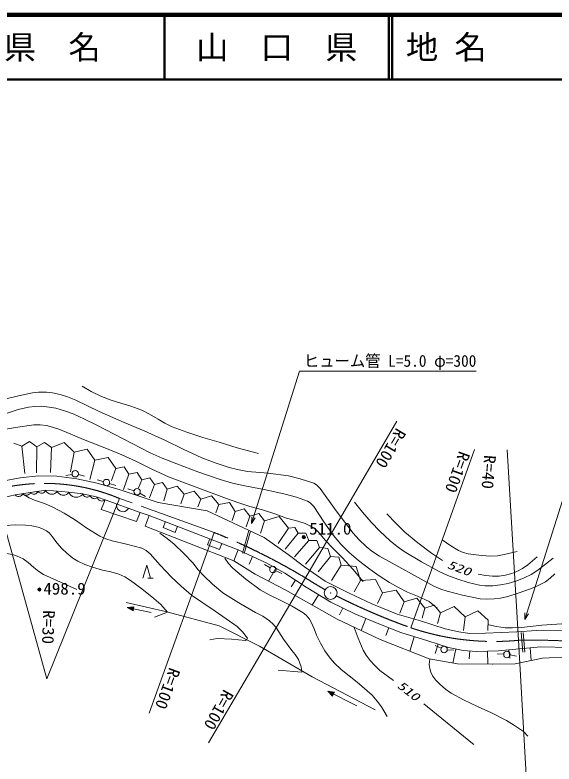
# Model space of a CAD drawing. Units: millimetres, scale not verified. Extents: x 40000 to 680000, y 20000 to 380000.
# Drawn here: x 309846 to 393312, y 264004 to 380000 of the extents above; entities that cross this region are included whole.
import ezdxf
from ezdxf.enums import TextEntityAlignment as Align

# ---------------------------------------------------------------- set-up
doc = ezdxf.new("R2010")
doc.units = ezdxf.units.MM
doc.header["$LTSCALE"] = 1000
doc.linetypes.add('CHAIN', pattern=[18.5, 12, -1.5, 3.5, -1.5])
for name, color, linetype, lineweight in [('M-BGD', 7, 'Continuous', 13), ('M-BMK', 2, 'CHAIN', 13), ('M-BMK-SRVR', 3, 'Continuous', 13), ('M-STR-HTXT', 7, 'Continuous', 13), ('M-TTL', 2, 'Continuous', 140), ('M-TTL-LINE', 7, 'Continuous', 50)]:
    doc.layers.add(name, color=color, linetype=linetype, lineweight=lineweight)
doc.layers.add('M-TTL-TXT', color=7, linetype='Continuous')
doc.styles.add('ＭＳ ゴシック', font='')
doc.styles.get('ＭＳ ゴシック').set_extended_font_data('MS Gothic')

msp = doc.modelspace()

# ---------------------------------------------------------------- linework, layer by layer
at = {"layer": 'M-BGD'}
for p, q in [((309686, 313707), (310909, 313224)), ((310909, 313224), (312097, 313933)), ((310909, 313224), (311354, 309008)), ((312097, 313933), (313208, 313110)), ((313208, 313110), (314396, 313818)), ((314396, 313818), (315507, 312995)), ((315507, 312995), (317484, 313815)), ((317484, 313815), (319002, 312305)), ((313208, 313110), (313193, 309100)), ((315507, 312995), (315355, 309146)), ((319002, 312305), (318435, 309238)), ((319002, 312305), (321040, 312750)), ((321040, 312750), (322235, 311040)), ((322235, 311040), (321424, 308088)), ((322235, 311040), (324273, 311486)), ((324273, 311486), (325468, 309776)), ((325468, 309776), (324781, 307905)), ((325468, 309776), (326759, 310006)), ((326759, 310006), (327468, 308902)), ((310661, 308326), (313501, 308633)), ((313501, 308633), (316340, 308595)), ((316340, 308595), (319448, 308173)), ((318684, 308864), (317699, 308688)), ((319659, 308825), (320627, 308571)), ((327468, 308902), (326666, 306525)), ((327468, 308902), (328759, 309132)), ((328759, 309132), (329468, 308028)), ((307630, 307751), (310661, 308326)), ((319448, 308173), (322594, 307482)), ((323526, 307729), (322569, 308019)), ((322594, 307482), (326124, 306446)), ((324483, 307440), (325440, 307151)), ((329468, 308028), (328965, 306755)), ((329468, 308028), (330702, 308320)), ((330702, 308320), (331446, 307293)), ((331446, 307293), (332679, 307584)), ((332679, 307584), (333423, 306557)), ((312217, 306076), (314606, 306400)), ((313351, 306109), (313406, 306238)), ((313406, 306238), (313493, 306128)), ((314478, 306189), (314540, 306270)), ((314540, 306270), (314595, 306399)), ((314606, 306400), (318170, 306117)), ((314606, 306400), (314699, 306212)), ((316278, 306087), (316400, 306258)), ((316400, 306258), (316494, 306070)), ((326124, 306446), (331995, 304489)), ((328276, 306328), (327323, 306632)), ((331446, 307293), (330667, 305238)), ((333423, 306557), (332874, 304778)), ((333423, 306557), (334982, 307032)), ((334982, 307032), (336021, 305775)), ((336021, 305775), (337580, 306250)), ((337580, 306250), (338619, 304994)), ((306912, 304983), (309868, 305712)), ((309868, 305712), (312217, 306076)), ((309868, 305712), (309957, 305604)), ((309957, 305604), (310040, 305544)), ((310040, 305544), (310145, 305488)), ((310145, 305488), (310299, 305439)), ((310299, 305439), (310445, 305437)), ((310445, 305437), (310587, 305459)), ((310587, 305459), (310726, 305505)), ((310726, 305505), (310857, 305598)), ((310857, 305598), (310941, 305684)), ((310941, 305684), (311001, 305766)), ((311001, 305766), (311054, 305896)), ((311054, 305896), (311143, 305788)), ((311143, 305788), (311225, 305728)), ((311225, 305728), (311331, 305672)), ((311331, 305672), (311485, 305623)), ((311485, 305623), (311631, 305621)), ((311631, 305621), (311773, 305643)), ((311773, 305643), (311912, 305689)), ((311912, 305689), (312043, 305782)), ((312043, 305782), (312127, 305868)), ((312127, 305868), (312187, 305950)), ((312187, 305950), (312239, 306080)), ((312217, 306076), (312304, 305967)), ((312304, 305967), (312385, 305905)), ((312385, 305905), (312490, 305847)), ((312490, 305847), (312642, 305795)), ((312642, 305795), (312788, 305791)), ((312788, 305791), (312931, 305810)), ((312931, 305810), (313070, 305853)), ((313070, 305853), (313203, 305944)), ((313203, 305944), (313289, 306028)), ((313289, 306028), (313351, 306109)), ((313493, 306128), (313574, 306067)), ((313574, 306067), (313679, 306008)), ((313679, 306008), (313831, 305956)), ((313831, 305956), (313977, 305952)), ((313977, 305952), (314120, 305971)), ((314120, 305971), (314260, 306014)), ((314260, 306014), (314393, 306105)), ((314393, 306105), (314478, 306189)), ((314699, 306212), (314798, 306096)), ((314798, 306096), (314933, 305977)), ((314933, 305977), (315140, 305852)), ((315140, 305852), (315353, 305799)), ((315353, 305799), (315568, 305782)), ((315568, 305782), (315786, 305801)), ((315786, 305801), (316010, 305891)), ((316010, 305891), (316162, 305988)), ((316162, 305988), (316278, 306087)), ((316494, 306070), (316593, 305953)), ((316593, 305953), (316728, 305834)), ((316728, 305834), (316935, 305710)), ((316935, 305710), (317147, 305657)), ((317147, 305657), (317362, 305639)), ((317362, 305639), (317581, 305658)), ((317581, 305658), (317804, 305749)), ((317804, 305749), (317957, 305845)), ((317957, 305845), (318073, 305944)), ((318073, 305944), (318195, 306115)), ((318170, 306117), (320348, 305833)), ((318170, 306117), (318272, 305882)), ((318272, 305882), (318386, 305734)), ((318386, 305734), (318544, 305580)), ((318544, 305580), (318788, 305415)), ((318788, 305415), (319045, 305337)), ((319045, 305337), (319306, 305303)), ((319306, 305303), (319574, 305313)), ((319574, 305313), (319853, 305410)), ((319853, 305410), (320044, 305518)), ((320044, 305518), (320192, 305632)), ((320192, 305632), (320351, 305833)), ((320348, 305833), (322616, 305307)), ((320348, 305833), (320391, 305700)), ((320391, 305700), (320445, 305614)), ((320445, 305614), (320522, 305522)), ((320522, 305522), (320646, 305419)), ((320646, 305419), (320781, 305363)), ((320781, 305363), (320921, 305331)), ((320921, 305331), (321067, 305322)), ((321067, 305322), (321224, 305359)), ((321224, 305359), (321333, 305408)), ((321333, 305408), (321420, 305461)), ((321420, 305461), (321517, 305562)), ((321517, 305562), (321557, 305440)), ((321557, 305440), (321606, 305361)), ((321606, 305361), (321677, 305277)), ((321677, 305277), (321790, 305182)), ((321790, 305182), (321914, 305131)), ((321914, 305131), (322043, 305101)), ((322043, 305101), (322176, 305093)), ((322176, 305093), (322320, 305127)), ((322320, 305127), (322420, 305172)), ((322420, 305172), (322499, 305221)), ((322499, 305221), (322589, 305313)), ((322616, 305307), (323790, 304902)), ((322616, 305307), (322645, 305170)), ((322645, 305170), (322690, 305078)), ((322690, 305078), (322757, 304979)), ((329187, 305928), (330055, 305432)), ((336021, 305775), (335541, 304272)), ((338619, 304994), (340282, 305538)), ((340282, 305538), (341424, 304212)), ((322757, 304979), (322870, 304864)), ((322870, 304864), (322998, 304794)), ((322998, 304794), (323134, 304748)), ((323134, 304748), (323278, 304723)), ((323183, 303444), (323790, 304902)), ((323278, 304723), (323438, 304744)), ((323438, 304744), (323552, 304781)), ((323552, 304781), (323643, 304826)), ((323643, 304826), (323750, 304916)), ((323790, 304902), (329217, 302958)), ((325562, 304267), (325557, 304014)), ((325557, 304014), (325602, 303786)), ((331995, 304489), (339630, 303223)), ((338619, 304994), (338162, 303812)), ((341424, 304212), (340967, 302892)), ((341424, 304212), (343056, 304503)), ((343056, 304503), (343953, 303108)), ((328650, 301581), (323183, 303444)), ((325602, 303786), (325723, 303530)), ((325723, 303530), (325871, 303349)), ((325871, 303349), (326070, 303193)), ((326070, 303193), (326371, 303085)), ((326371, 303085), (326624, 303080)), ((326624, 303080), (326853, 303125)), ((326853, 303125), (327109, 303246)), ((327109, 303246), (327289, 303394)), ((327289, 303394), (327445, 303593)), ((329217, 302958), (328650, 301581)), ((329217, 302958), (330634, 302513)), ((339630, 303223), (348426, 299079)), ((343953, 303108), (343496, 301697)), ((343953, 303108), (345328, 303511)), ((345328, 303511), (346229, 302396)), ((346229, 302396), (347605, 302798)), ((347605, 302798), (348505, 301683)), ((329987, 300812), (330634, 302513)), ((330634, 302513), (344404, 297167)), ((346229, 302396), (345653, 300731)), ((348505, 301683), (347860, 299766)), ((348505, 301683), (350728, 302334)), ((350728, 302334), (352184, 300533)), ((343756, 295466), (329987, 300812)), ((333145, 301538), (332783, 300606)), ((332783, 300606), (334647, 299882)), ((334647, 299882), (335009, 300814)), ((352184, 300533), (350573, 298156)), ((352184, 300533), (353198, 300655)), ((353198, 300655), (353701, 299766)), ((345052, 296680), (346043, 300163)), ((345340, 296598), (346331, 300081)), ((353701, 299766), (351677, 297283)), ((353701, 299766), (354904, 299754)), ((354904, 299754), (355356, 298639)), ((340029, 298865), (339667, 297933)), ((341532, 297209), (341893, 298141)), ((348426, 299079), (352148, 296470)), ((355356, 298639), (353148, 296087)), ((355356, 298639), (356560, 298628)), ((356560, 298628), (357012, 297512)), ((339667, 297933), (341532, 297209)), ((344404, 297167), (343756, 295466)), ((344404, 297167), (348859, 295102)), ((357012, 297512), (354850, 294937)), ((357012, 297512), (358303, 297394)), ((358303, 297394), (358690, 296156)), ((346631, 296134), (346095, 294978)), ((352148, 296470), (354681, 294552)), ((358690, 296156), (356781, 293742)), ((358690, 296156), (359982, 296037)), ((359982, 296037), (360369, 294800)), ((329637, 292793), (330237, 294793)), ((330237, 294793), (330837, 292793)), ((347040, 293379), (343756, 295466)), ((349355, 294393), (348487, 294890)), ((348859, 295102), (351613, 293563)), ((360369, 294800), (358850, 292408)), ((360369, 294800), (362660, 294600)), ((350236, 294332), (349110, 292317)), ((350241, 293933), (351147, 293508)), ((351613, 293563), (354934, 291376)), ((354681, 294552), (357865, 292326)), ((362660, 294600), (363357, 292408)), ((330437, 292793), (331237, 292793)), ((351778, 290949), (347040, 293379)), ((353273, 292469), (352592, 291435)), ((357865, 292326), (361587, 290485)), ((363357, 292408), (362345, 290661)), ((363357, 292408), (365687, 292600)), ((365687, 292600), (366760, 290523)), ((354934, 291376), (358740, 289068)), ((359756, 286414), (351778, 290949)), ((356837, 290222), (355868, 288624)), ((361587, 290485), (365117, 288796)), ((366760, 290523), (365977, 288868)), ((366760, 290523), (368890, 290947)), ((368890, 290947), (370100, 289144)), ((327082, 289009), (333341, 287591)), ((358740, 289068), (362466, 287245)), ((370100, 289144), (369426, 287350)), ((370100, 289144), (372046, 289711)), ((372046, 289711), (373318, 288132)), ((328273, 288334), (327228, 288227)), ((330945, 287444), (327228, 288227)), ((327228, 288227), (328141, 287708)), ((328221, 288283), (327346, 288202)), ((327346, 288202), (328114, 287775)), ((328170, 288233), (327463, 288177)), ((327463, 288177), (328088, 287842)), ((328118, 288182), (327581, 288153)), ((327581, 288153), (328061, 287908)), ((328067, 288132), (327698, 288128)), ((327698, 288128), (328034, 287975)), ((327855, 288095), (328007, 288042)), ((328015, 288082), (327855, 288095)), ((328007, 288042), (328015, 288082)), ((328034, 287975), (328067, 288132)), ((328061, 287908), (328118, 288182)), ((328088, 287842), (328170, 288233)), ((328114, 287775), (328221, 288283)), ((328141, 287708), (328273, 288334)), ((360603, 288156), (360092, 287112)), ((365117, 288796), (369031, 287223)), ((373318, 288132), (372875, 286615)), ((373318, 288132), (374744, 288584)), ((374744, 288584), (375709, 287442)), ((375709, 287442), (377855, 288408)), ((377855, 288408), (379572, 286799)), ((379572, 286799), (381511, 287726)), ((381511, 287726), (383113, 286293)), ((333341, 287591), (341459, 285390)), ((362466, 287245), (365908, 285828)), ((364187, 286536), (363427, 284690)), ((369031, 287223), (372662, 286183)), ((375709, 287442), (375266, 285741)), ((379572, 286799), (379277, 284683)), ((341459, 285390), (347718, 282261)), ((366368, 283310), (359756, 286414)), ((365908, 285828), (369594, 284370)), ((372662, 286183), (376460, 284955)), ((383113, 286293), (383048, 284683)), ((367751, 285099), (367271, 283886)), ((369594, 284370), (373765, 283074)), ((376460, 284955), (378570, 284495)), ((378570, 284495), (380220, 284226)), ((380220, 284226), (382714, 284265)), ((382714, 284265), (387549, 284495)), ((387549, 284495), (390580, 284687)), ((388242, 284358), (388500, 281323)), ((388541, 284384), (388799, 281348)), ((390580, 284687), (395606, 284648)), ((373981, 280273), (366368, 283310)), ((371679, 283722), (370980, 281470)), ((373765, 283074), (376962, 282027)), ((347718, 282261), (355885, 277517)), ((375363, 282550), (374895, 281120)), ((375829, 281947), (374921, 282365)), ((376962, 282027), (379230, 281582)), ((387937, 281865), (391258, 282149)), ((389597, 282007), (389765, 280041)), ((391258, 282149), (395672, 282068)), ((376782, 281699), (377779, 281621)), ((378096, 281804), (377668, 279624)), ((379230, 281582), (381295, 281420)), ((380263, 281501), (380168, 280294)), ((381295, 281420), (384697, 281541)), ((382996, 281480), (383068, 279468)), ((385522, 281006), (384524, 281073)), ((384697, 281541), (387937, 281865)), ((386317, 281703), (386448, 280397)), ((386514, 280893), (387501, 280731)), ((378355, 279503), (373981, 280273)), ((391517, 280394), (387305, 279544)), ((395688, 280597), (391517, 280394)), ((383782, 279463), (378355, 279503)), ((383822, 279463), (383782, 279463)), ((387305, 279544), (383822, 279463)), ((355885, 277517), (365616, 272383)), ((362780, 273018), (358281, 275268)), ((358281, 275268), (359032, 274534)), ((359319, 275107), (358281, 275268)), ((358388, 275214), (359023, 274606)), ((359256, 275071), (358388, 275214)), ((358496, 275160), (359015, 274677)), ((359193, 275035), (358496, 275160)), ((358603, 275107), (359006, 274749)), ((359131, 274999), (358603, 275107)), ((358710, 275053), (358997, 274821)), ((359068, 274964), (358710, 275053)), ((358854, 274982), (358988, 274892)), ((359006, 274928), (358854, 274982)), ((358988, 274892), (359006, 274928)), ((358997, 274821), (359068, 274964)), ((359006, 274749), (359131, 274999)), ((359015, 274677), (359193, 275035)), ((359023, 274606), (359256, 275071)), ((359032, 274534), (359319, 275107))]:
    msp.add_line(p, q, dxfattribs=at)
for points in [[(320255, 322510), (321646, 321718), (323237, 320938), (324728, 320353), (326248, 319866), (327788, 319410), (329473, 318792), (330694, 318172), (331998, 317385), (333031, 316776), (334180, 316221), (336454, 315381), (338929, 314585), (341486, 313865), (344229, 312980), (347561, 312071)], [(308049, 320475), (310373, 321046), (312579, 321481), (313511, 321586), (314711, 321596), (315669, 321497), (316845, 321246), (317963, 320885), (319254, 320342), (322907, 318603), (326742, 316897), (329873, 315598), (333148, 314121), (335899, 312745), (338784, 311417), (340840, 310632), (343001, 309923), (344280, 309595), (345855, 309309), (349025, 309031), (352198, 308634), (354010, 308186), (356120, 307511), (356545, 307234), (357117, 306686), (359602, 303213), (362212, 299748), (363072, 298791), (364227, 297680), (365111, 296968), (366270, 296184), (374692, 291557), (375787, 291071), (376775, 290751), (379141, 290164), (381858, 289603), (382858, 289532), (384061, 289562), (385006, 289679), (386177, 289940), (387784, 290438), (389656, 291139), (390753, 291580), (392002, 292212), (392733, 292763), (393461, 293452)], [(308642, 318349), (310362, 318882), (311949, 319255), (312942, 319378), (313953, 319398), (315150, 319286), (316163, 319095), (317516, 318723), (318834, 318249), (320634, 317431), (322409, 316511), (330795, 312204), (332654, 311379), (334890, 310506), (338154, 309258), (341614, 308045), (343549, 307498), (345694, 307007), (348690, 306472), (351690, 305810), (353432, 305314), (355161, 304712), (355568, 304440), (356130, 303878), (357655, 301509), (359153, 299394), (360323, 298059), (361585, 296775), (363056, 295520), (364778, 294197), (366235, 293138), (367814, 292121), (369206, 291336), (370650, 290638), (372154, 290021), (373954, 289152), (375214, 288155)], [(307268, 315655), (309937, 316119), (312785, 316506), (313736, 316512), (314732, 316403), (315643, 316186), (316775, 315785), (320446, 314255), (324295, 312760), (326401, 311897), (328542, 310902), (331045, 309645), (333598, 308478), (342621, 305129), (344496, 304432), (346223, 303899), (348154, 303373), (350213, 302701), (351908, 302094), (353618, 301596), (354763, 301230), (355701, 300807), (356367, 300367), (356833, 299931), (357888, 298679), (359132, 297377), (360547, 295944), (362153, 294162), (363751, 292285)], [(311143, 305727), (312017, 305240), (312890, 304868), (314405, 304346), (315723, 303773), (317464, 302830), (319191, 301775), (320977, 300550), (323010, 299283), (323920, 298866), (324870, 298546), (327135, 298061), (329480, 297421), (330143, 297051), (330768, 296549), (332318, 294784), (334074, 292952), (335554, 291542), (337194, 290129), (340832, 287700), (344270, 285277), (345051, 284464), (345832, 283475), (345760, 283286), (345544, 283120), (343357, 283337), (341162, 283444), (340003, 283247)], [(362434, 304569), (363668, 302995), (365014, 301447), (366329, 300086), (367939, 298582), (369026, 297701), (370133, 296932), (372778, 295334), (375431, 293854), (376894, 293204), (378443, 292629), (380038, 292123), (381788, 291699), (382652, 291606), (383855, 291607), (385035, 291739), (386211, 291983), (387537, 292383), (388697, 292842), (389773, 293378), (390798, 294005), (393177, 295907)], [(367442, 302773), (368802, 301304), (370217, 299931), (372218, 298270), (374330, 296653), (376038, 295520)], [(308323, 300955), (309923, 301034), (311500, 301005), (312446, 300908), (313424, 300694), (314009, 300485), (314721, 300107), (315116, 299801), (315642, 299204), (316310, 298271), (317093, 297360), (317853, 296631), (318800, 295891), (319599, 295400), (320684, 294883), (321852, 294463), (323394, 294041), (324698, 293776), (325950, 293412), (326847, 292969), (327728, 292417), (329471, 291145), (331342, 289645), (332437, 288697), (333472, 287531), (331463, 286743)], [(332286, 299768), (333423, 298950), (334509, 298043), (335992, 296622), (337362, 295152), (338227, 294050), (339066, 293153), (340441, 291866), (342041, 290527), (344514, 288977), (347109, 287472), (348201, 286906), (349280, 286190), (349844, 285653), (350340, 285028), (351442, 283334), (352701, 281608), (353215, 280989), (353730, 280187), (354169, 279073), (354243, 278216), (350587, 278540)], [(376012, 298738), (377310, 297803), (378518, 297075), (379235, 296772), (380006, 296572), (381678, 296326), (383382, 296188), (384581, 296269), (385593, 296430), (387621, 296903)], [(264904, 297296), (266710, 296805), (268859, 296335), (271081, 295889), (273357, 295548), (275154, 295457), (276842, 295475), (286442, 295950), (290184, 295953), (293904, 296058), (303532, 296815), (305237, 296864), (307038, 296807), (308238, 296680), (309437, 296444), (310205, 296202), (311102, 295779), (311880, 295230), (312789, 294437), (313559, 293793), (314247, 293344), (319410, 291009)], [(342315, 295898), (342896, 295081), (343578, 294331), (345611, 292647), (347803, 290993), (349219, 290200), (351018, 289326), (352651, 288478), (354473, 287397), (354917, 287041), (355437, 286432), (355761, 285877), (356149, 284955), (356534, 283966), (357149, 282708), (357835, 281545), (358648, 280404), (359324, 279627), (360328, 278652), (362817, 276663), (365142, 274641), (365951, 273752), (366590, 272879), (367454, 271384)], [(381572, 293390), (382754, 293181), (383793, 293094), (384794, 293114), (385801, 293244), (386771, 293495), (387569, 293815), (388445, 294300), (389258, 294873), (390688, 296091)], [(383235, 285554), (384405, 285286), (385731, 285109), (386870, 285076), (388267, 285159), (391413, 285507), (394512, 285735), (395899, 285717), (397293, 285580), (398666, 285301), (399905, 284941), (400704, 284382)], [(362375, 285159), (362994, 283469), (363781, 281652), (364239, 280854), (364827, 280042), (365497, 279295), (366362, 278508), (368453, 276950)], [(374074, 280224), (374004, 279425), (374060, 278784), (374233, 278204), (374499, 277673), (374977, 277031), (375621, 276372), (376533, 275585), (377402, 274972), (379317, 273939), (381479, 272897), (383642, 271915), (385940, 270749), (387206, 269993), (388584, 269020), (389281, 268306)], [(373136, 273313), (380671, 267203), (380880, 267036)]]:
    msp.add_lwpolyline(points, dxfattribs=at)
for centre, radius in [((319176, 308952), 500), ((324004, 307584), 500), ((328752, 306176), 500), ((354557, 299150), 250), ((354557, 299150), 150), ((354557, 299150), 50), ((349789, 294145), 500), ((313617, 291031), 250), ((313617, 291031), 150), ((313617, 291031), 50), ((376283, 281738), 500), ((386021, 280973), 500)]:
    msp.add_circle(centre, radius, dxfattribs=at)
at = {"layer": 'M-BMK'}
msp.add_line((340682, 299864), (326050, 305117), dxfattribs=at)
for centre, radius, start, end in [((314419, 277464), 30000, 67.18732, 105.0004), ((303334, 207100), 100000, 59.01012, 68.06954), ((408047, 377485), 100000, 237.84282, 239.87624), ((404682, 379309), 100000, 243.21498, 250.41272), ((383990, 322981), 40000, 251.2888, 275.47722), ((389964, 183187), 100000, 65.54185, 91.23535)]:
    msp.add_arc(centre, radius, start, end, dxfattribs=at)
at = {"layer": 'M-BMK-SRVR'}
for radius in [1000, 40]:
    msp.add_circle((358727, 290493), radius, dxfattribs=at)
at = {"layer": 'M-STR-HTXT'}
for p, q in [((346461, 301260), (353913, 324821)), ((353913, 324821), (381263, 324821)), ((368991, 317122), (354822, 292826)), ((381025, 312714), (371158, 285095)), ((387808, 283164), (386070, 312658)), ((388776, 286371), (396119, 309604)), ((314793, 277204), (306654, 306441)), ((326050, 305117), (314793, 277204)), ((346461, 301260), (346496, 302298)), ((347030, 302129), (346461, 301260)), ((330618, 271858), (340682, 299864)), ((354822, 292826), (339791, 267288)), ((388776, 286371), (388811, 287409)), ((389345, 287240), (388776, 286371)), ((389396, 255016), (387808, 283164))]:
    msp.add_line(p, q, dxfattribs=at)
at = {"layer": 'M-TTL'}
msp.add_line((680000, 380000), (40000, 380000), dxfattribs=at)
at = {"layer": 'M-TTL-LINE'}
for p, q in [((333000, 380000), (333000, 370000)), ((367750, 380000), (367750, 370000)), ((368250, 380000), (368250, 370000)), ((40000, 370000), (680000, 370000))]:
    msp.add_line(p, q, dxfattribs=at)

# ---------------------------------------------------------------- texts
at = {"layer": 'M-BGD', "style": 'ＭＳ ゴシック', "width": 1.05}
for s, p in [('511.0', (355398, 298978)), ('498.9', (314243, 289695))]:
    msp.add_text(s, height=1833, dxfattribs=at).set_placement(p, align=Align.BOTTOM_LEFT)
at = {"layer": 'M-BGD', "style": 'ＭＳ ゴシック', "oblique": 15, "width": 1.4}
for s, rotation, p in [('520', 339.6, (376509, 294007)), ('510', 321.9, (368662, 275647))]:
    msp.add_text(s, height=1320, rotation=rotation, dxfattribs=at).set_placement(p, align=Align.BOTTOM_LEFT)
at = {"layer": 'M-STR-HTXT', "style": 'ＭＳ ゴシック', "width": 0.95}
msp.add_text('ヒューム管 L=5.0 φ=300', height=1833, dxfattribs=at).set_placement((354580, 324970), align=Align.BOTTOM_LEFT)
at = {"layer": 'M-STR-HTXT', "style": 'ＭＳ ゴシック', "width": 1.05}
for s, rotation, p in [('R=100', 239.3, (368441, 316452)), ('R=100', 249.9, (378125, 312773)), ('R=40', 265.5, (381954, 311947)), ('R=30', 268.2, (313648, 287863)), ('R=100', 249.8, (333247, 279260)), ('R=100', 240.9, (341716, 275957))]:
    msp.add_text(s, height=1833, rotation=rotation, dxfattribs=at).set_placement(p, align=Align.BOTTOM_LEFT)
at = {"layer": 'M-TTL-TXT', "style": 'ＭＳ ゴシック'}
for s, p in [('県\u3000名', (315625, 375000)), ('山\u3000口\u3000県', (350375, 375000))]:
    msp.add_text(s, height=3666, dxfattribs=at).set_placement(p, align=Align.MIDDLE_CENTER)
msp.add_text('地 名', height=3666, dxfattribs=at).set_placement((370380, 375000), align=Align.MIDDLE_LEFT)

doc.saveas('drawing.dxf')
